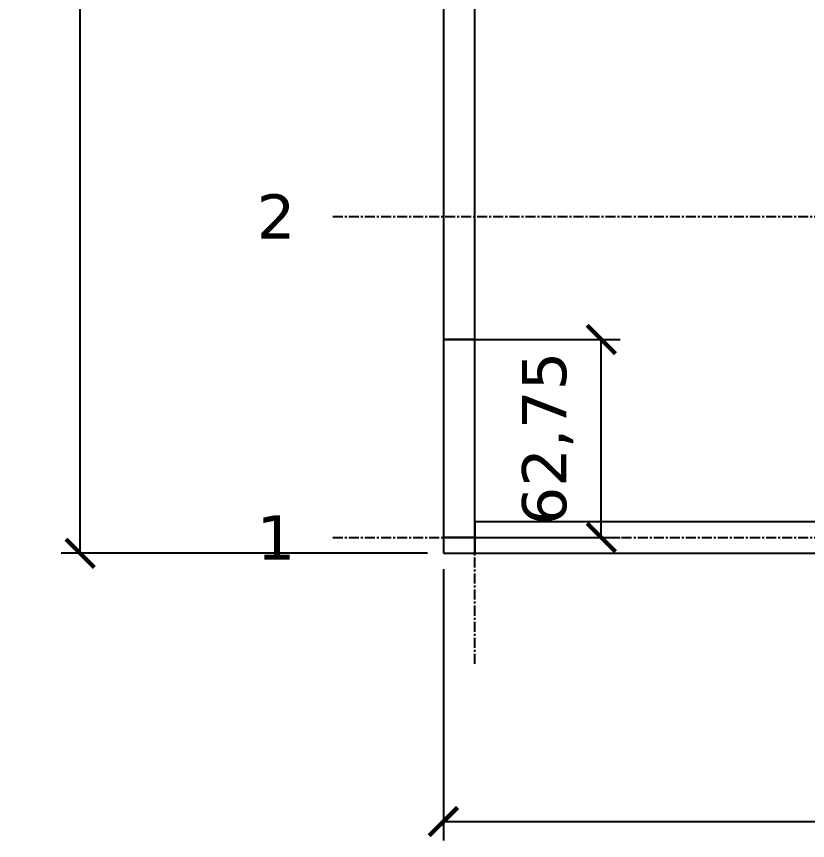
# Model space of a CAD drawing. Header units: centimetres. Extents: x -135 to 4159, y -1445 to 1077.
# Drawn here: x -135.2 to 115.3, y -91 to 170.1 of the extents above; entities that cross this region are included whole.
import ezdxf
from ezdxf.enums import TextEntityAlignment as Align

# ---------------------------------------------------------------- set-up
doc = ezdxf.new("R2010")
doc.units = ezdxf.units.CM
doc.linetypes.add('CENTER', pattern=[5.08, 3.175, -0.635, 0.635, -0.635])
for name, color, linetype in [('AKS', 4, 'CENTER'), ('AKS_YAZI', 4, 'Continuous'), ('DIS_DUVAR_100', 30, 'Continuous'), ('KOSE_PROFIL_100', 8, 'Continuous'), ('OLCULER', 7, 'Continuous'), ('OZEL_PANEL_OLCU_CM', 3, 'Continuous')]:
    doc.layers.add(name, color=color, linetype=linetype)
doc.styles.add('PORTMAN', font='DejaVuSans.ttf')
doc.dimstyles.new('PORTMAN', dxfattribs={"dimtxt": 14, "dimasz": 9, "dimexe": 6, "dimexo": 5, "dimgap": 4, "dimtad": 1, "dimtxsty": 'PORTMAN', "dimblk": 'ARCHTICK', "dimcen": 2.5, "dimazin": 3, "dimtfac": 0.5, "dimtmove": 2, "dimatfit": 3})

# ---------------------------------------------------------------- blocks, each defined once
blk = doc.blocks.new('BOM_D01_1255p0_DIS_DOLU')
blk.add_lwpolyline([(0, 0), (10, 0), (10, 125.5), (0, 125.5)], close=True)
blk = doc.blocks.new('BOM_D06_627p5_DIS_DOLU')
blk.add_lwpolyline([(0, 0), (10, 0), (10, 62.75), (0, 62.75)], close=True)
blk = doc.blocks.new('BOM_B02_DIS_KOSE_100x50')
blk.add_lwpolyline([(0, 0), (10, 0), (10, 5), (0, 5)], close=True)
blk = doc.blocks.new('_ARCHTICK')
at = {"color": 0, "linetype": 'BYBLOCK', "const_width": 0.15}
blk.add_lwpolyline([(-0.5, -0.5), (0.5, 0.5)], dxfattribs=at)

msp = doc.modelspace()

# ---------------------------------------------------------------- linework, layer by layer
at = {"layer": 'AKS'}
for p, q in [((10, -35), (10, 780.25)), ((-35, 106.75), (808, 106.75)), ((-35, 5), (808, 5))]:
    msp.add_line(p, q, dxfattribs=at)

# ---------------------------------------------------------------- block references
at = {"layer": 'DIS_DUVAR_100'}
for name, p in [('BOM_D01_1255p0_DIS_DOLU', (0, 67.75)), ('BOM_D06_627p5_DIS_DOLU', (0, 5))]:
    msp.add_blockref(name, p, dxfattribs=at)
at = {"layer": 'DIS_DUVAR_100', "rotation": 270}
msp.add_blockref('BOM_D01_1255p0_DIS_DOLU', (10, 10), dxfattribs=at)
at = {"layer": 'KOSE_PROFIL_100'}
msp.add_blockref('BOM_B02_DIS_KOSE_100x50', (0, 0), dxfattribs=at)

# ---------------------------------------------------------------- texts
at = {"layer": 'AKS_YAZI', "style": 'PORTMAN'}
for s, p in [('2', (-53, 106.75)), ('1', (-53, 5))]:
    msp.add_text(s, height=14, dxfattribs=at).set_placement(p, align=Align.MIDDLE_CENTER)

# ---------------------------------------------------------------- dimensions: what is measured, and where the dimension line sits
at = {"layer": 'OLCULER'}
msp.add_linear_dim(base=(-115, 0), p1=(0, 0), p2=(0, 739.25), angle=90, dimstyle='PORTMAN', override={"dimtxt": 14, "dimasz": 9, "dimexe": 6, "dimexo": 5, "dimdec": 2, "dimzin": 8, "dimdsep": 44}, dxfattribs=at).render()
msp.add_linear_dim(base=(0, -85), p1=(0, 0), p2=(773, 0), dimstyle='PORTMAN', override={"dimtxt": 14, "dimasz": 9, "dimexe": 6, "dimexo": 5, "dimdec": 2, "dimzin": 8, "dimdsep": 44}, dxfattribs=at).render()
at = {"layer": 'OZEL_PANEL_OLCU_CM'}
msp.add_linear_dim(base=(50, 5), p1=(0, 5), p2=(0, 67.75), angle=90, dimstyle='PORTMAN', override={"dimtxt": 14, "dimasz": 9, "dimexe": 6, "dimexo": 5, "dimdec": 2, "dimzin": 8, "dimdsep": 44}, dxfattribs=at).render()

doc.saveas('drawing.dxf')
